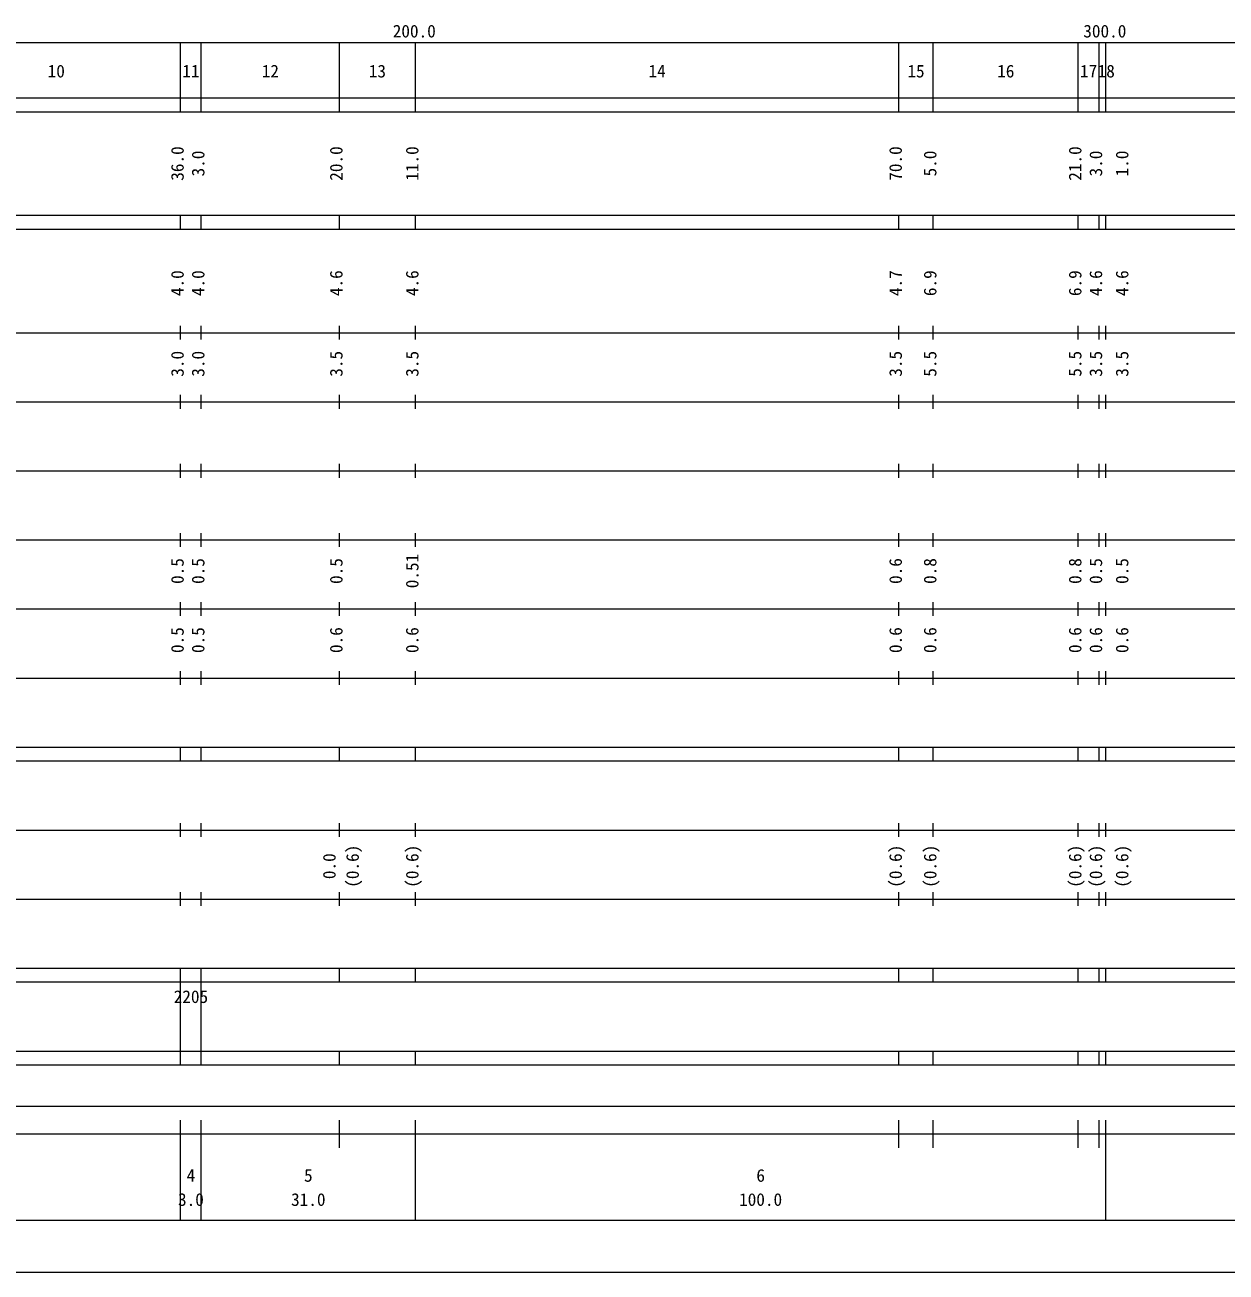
# Model space of a CAD drawing. Units: millimetres on the paper, enlarged 1000 times. Extents: x -73414 to 566586, y -116917 to 243083.
# Drawn here: x 98044 to 271982, y -116917 to 63641 of the extents above; entities that cross this region are included whole.
import ezdxf
from ezdxf.enums import TextEntityAlignment as Align

# ---------------------------------------------------------------- set-up
doc = ezdxf.new("R2010")
doc.units = ezdxf.units.MM
doc.header["$LTSCALE"] = 1000
doc.layers.add('M-TTL', color=2, linetype='Continuous', lineweight=13)
doc.layers.add('M-TTL-BAND', color=7, linetype='Continuous', lineweight=13)
doc.styles.add('ＭＳ ゴシック', font='')
doc.styles.get('ＭＳ ゴシック').set_extended_font_data('MS Gothic')

msp = doc.modelspace()

# ---------------------------------------------------------------- linework, layer by layer
at = {"layer": 'M-TTL'}
msp.add_line((-73414, -116917), (566586, -116917), dxfattribs=at)
at = {"layer": 'M-TTL-BAND'}
for p, q in [((-45414, 61083), (465586, 61083)), ((120586, 51083), (120586, 61083)), ((123586, 51083), (123586, 61083)), ((143586, 51083), (143586, 61083)), ((154586, 51083), (154586, 61083)), ((224586, 51083), (224586, 61083)), ((229586, 51083), (229586, 61083)), ((250586, 51083), (250586, 61083)), ((253586, 51083), (253586, 61083)), ((254586, 51083), (254586, 61083)), ((-73414, 53083), (465586, 53083)), ((-73414, 51083), (465586, 51083)), ((-73414, 36083), (465586, 36083)), ((120586, 34083), (120586, 36083)), ((123586, 34083), (123586, 36083)), ((143586, 34083), (143586, 36083)), ((154586, 34083), (154586, 36083)), ((224586, 34083), (224586, 36083)), ((229586, 34083), (229586, 36083)), ((250586, 34083), (250586, 36083)), ((253586, 34083), (253586, 36083)), ((254586, 34083), (254586, 36083)), ((-73414, 34083), (465586, 34083)), ((120586, 18083), (120586, 20083)), ((123586, 18083), (123586, 20083)), ((143586, 18083), (143586, 20083)), ((154586, 18083), (154586, 20083)), ((224586, 18083), (224586, 20083)), ((229586, 18083), (229586, 20083)), ((250586, 18083), (250586, 20083)), ((253586, 18083), (253586, 20083)), ((254586, 18083), (254586, 20083)), ((-73414, 19083), (465586, 19083)), ((-67414, 9083), (465586, 9083)), ((120586, 8083), (120586, 10083)), ((123586, 8083), (123586, 10083)), ((143586, 8083), (143586, 10083)), ((154586, 8083), (154586, 10083)), ((224586, 8083), (224586, 10083)), ((229586, 8083), (229586, 10083)), ((250586, 8083), (250586, 10083)), ((253586, 8083), (253586, 10083)), ((254586, 8083), (254586, 10083)), ((120586, -1917), (120586, 83)), ((123586, -1917), (123586, 83)), ((143586, -1917), (143586, 83)), ((154586, -1917), (154586, 83)), ((224586, -1917), (224586, 83)), ((229586, -1917), (229586, 83)), ((250586, -1917), (250586, 83)), ((253586, -1917), (253586, 83)), ((254586, -1917), (254586, 83)), ((-61414, -917), (465586, -917)), ((120586, -11917), (120586, -9917)), ((123586, -11917), (123586, -9917)), ((143586, -11917), (143586, -9917)), ((154586, -11917), (154586, -9917)), ((224586, -11917), (224586, -9917)), ((229586, -11917), (229586, -9917)), ((250586, -11917), (250586, -9917)), ((253586, -11917), (253586, -9917)), ((254586, -11917), (254586, -9917)), ((-67414, -10917), (465586, -10917)), ((-61414, -20917), (465586, -20917)), ((120586, -21917), (120586, -19917)), ((123586, -21917), (123586, -19917)), ((143586, -21917), (143586, -19917)), ((154586, -21917), (154586, -19917)), ((224586, -21917), (224586, -19917)), ((229586, -21917), (229586, -19917)), ((250586, -21917), (250586, -19917)), ((253586, -21917), (253586, -19917)), ((254586, -21917), (254586, -19917)), ((120586, -31917), (120586, -29917)), ((123586, -31917), (123586, -29917)), ((143586, -31917), (143586, -29917)), ((154586, -31917), (154586, -29917)), ((224586, -31917), (224586, -29917)), ((229586, -31917), (229586, -29917)), ((250586, -31917), (250586, -29917)), ((253586, -31917), (253586, -29917)), ((254586, -31917), (254586, -29917)), ((-67414, -30917), (465586, -30917)), ((-73414, -40917), (465586, -40917)), ((120586, -42917), (120586, -40917)), ((123586, -42917), (123586, -40917)), ((143586, -42917), (143586, -40917)), ((154586, -42917), (154586, -40917)), ((224586, -42917), (224586, -40917)), ((229586, -42917), (229586, -40917)), ((250586, -42917), (250586, -40917)), ((253586, -42917), (253586, -40917)), ((254586, -42917), (254586, -40917)), ((-73414, -42917), (465586, -42917)), ((120586, -53917), (120586, -51917)), ((123586, -53917), (123586, -51917)), ((143586, -53917), (143586, -51917)), ((154586, -53917), (154586, -51917)), ((224586, -53917), (224586, -51917)), ((229586, -53917), (229586, -51917)), ((250586, -53917), (250586, -51917)), ((253586, -53917), (253586, -51917)), ((254586, -53917), (254586, -51917)), ((-64414, -52917), (465586, -52917)), ((-73414, -62917), (465586, -62917)), ((120586, -63917), (120586, -61917)), ((123586, -63917), (123586, -61917)), ((143586, -63917), (143586, -61917)), ((154586, -63917), (154586, -61917)), ((224586, -63917), (224586, -61917)), ((229586, -63917), (229586, -61917)), ((250586, -63917), (250586, -61917)), ((253586, -63917), (253586, -61917)), ((254586, -63917), (254586, -61917)), ((-73414, -72917), (465586, -72917)), ((120586, -74917), (120586, -72917)), ((123586, -74917), (123586, -72917)), ((143586, -74917), (143586, -72917)), ((154586, -74917), (154586, -72917)), ((224586, -74917), (224586, -72917)), ((229586, -74917), (229586, -72917)), ((250586, -74917), (250586, -72917)), ((253586, -74917), (253586, -72917)), ((254586, -74917), (254586, -72917)), ((-73414, -74917), (465586, -74917)), ((120586, -84917), (120586, -74917)), ((123586, -84917), (123586, -74917)), ((-73414, -84917), (465586, -84917)), ((120586, -86917), (120586, -84917)), ((123586, -86917), (123586, -84917)), ((143586, -86917), (143586, -84917)), ((154586, -86917), (154586, -84917)), ((224586, -86917), (224586, -84917)), ((229586, -86917), (229586, -84917)), ((250586, -86917), (250586, -84917)), ((253586, -86917), (253586, -84917)), ((254586, -86917), (254586, -84917)), ((-73414, -86917), (465586, -86917)), ((-22914, -92917), (379086, -92917)), ((120586, -109417), (120586, -94917)), ((123586, -109417), (123586, -94917)), ((143586, -98917), (143586, -94917)), ((154586, -109417), (154586, -94917)), ((224586, -98917), (224586, -94917)), ((229586, -98917), (229586, -94917)), ((250586, -98917), (250586, -94917)), ((253586, -98917), (253586, -94917)), ((254586, -109417), (254586, -94917)), ((-73414, -96917), (465586, -96917)), ((-45414, -109417), (465586, -109417))]:
    msp.add_line(p, q, dxfattribs=at)

# ---------------------------------------------------------------- texts
at = {"layer": 'M-TTL-BAND', "style": 'ＭＳ ゴシック'}
for s, p in [('200.0', (151306, 61278)), ('300.0', (251306, 61278)), ('10', (101336, 55488)), ('11', (120836, 55488)), ('12', (132336, 55488)), ('13', (147836, 55488)), ('14', (188336, 55488)), ('15', (225836, 55488)), ('16', (238836, 55488)), ('17', (250836, 55488)), ('18', (253384, 55488)), ('2205', (119586, -78512)), ('4', (121461, -104394)), ('5', (138461, -104394)), ('6', (203961, -104394)), ('3.0', (120211, -107884)), ('31.0', (136586, -107884)), ('100.0', (201461, -107884))]:
    msp.add_text(s, height=1833, dxfattribs=at).set_placement(p, align=Align.BOTTOM_LEFT)
for s, p in [('36.0', (121586, 41083)), ('3.0', (124586, 41708)), ('20.0', (144586, 41083)), ('11.0', (155586, 41083)), ('70.0', (225586, 41083)), ('5.0', (230586, 41708)), ('21.0', (251586, 41083)), ('3.0', (254586, 41708)), ('1.0', (258386, 41708)), ('4.0', (121586, 24382)), ('4.0', (124586, 24382)), ('4.6', (144586, 24382)), ('4.6', (155586, 24382)), ('4.7', (225586, 24382)), ('6.9', (230586, 24382)), ('6.9', (251586, 24382)), ('4.6', (254586, 24382)), ('4.6', (258386, 24382)), ('3.0', (121586, 12708)), ('3.0', (124586, 12708)), ('3.5', (144586, 12708)), ('3.5', (155586, 12708)), ('3.5', (225586, 12708)), ('5.5', (230586, 12708)), ('5.5', (251586, 12708)), ('3.5', (254586, 12708)), ('3.5', (258386, 12708)), ('0.5', (121586, -17292)), ('0.5', (124586, -17292)), ('0.5', (144586, -17292)), ('0.51', (155586, -17917)), ('0.6', (225586, -17292)), ('0.8', (230586, -17292)), ('0.8', (251586, -17292)), ('0.5', (254586, -17292)), ('0.5', (258386, -17292)), ('0.5', (121586, -27292)), ('0.5', (124586, -27292)), ('0.6', (144586, -27292)), ('0.6', (155586, -27292)), ('0.6', (225586, -27292)), ('0.6', (230586, -27292)), ('0.6', (251586, -27292)), ('0.6', (254586, -27292)), ('0.6', (258386, -27292)), ('(0.6)', (146945, -61278)), ('(0.6)', (155586, -61278)), ('(0.6)', (225586, -61278)), ('(0.6)', (230586, -61278)), ('(0.6)', (251586, -61278)), ('(0.6)', (254586, -61278)), ('(0.6)', (258386, -61278)), ('0.0', (143586, -60028))]:
    msp.add_text(s, height=1833, rotation=90, dxfattribs=at).set_placement(p, align=Align.BOTTOM_LEFT)

doc.saveas('drawing.dxf')
